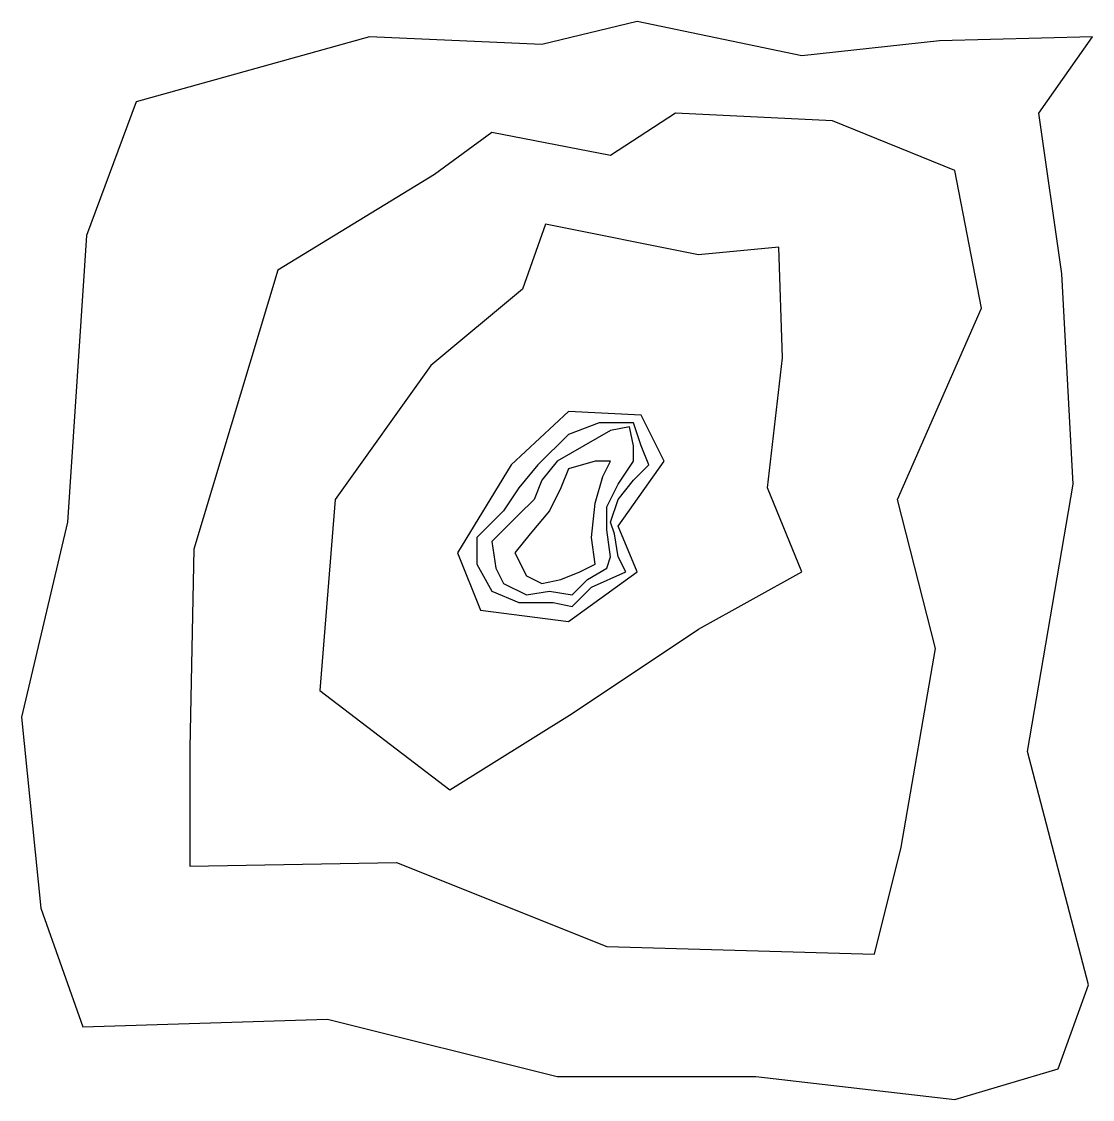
# Model space of a CAD drawing. Header units: millimetres. Extents: x 7 to 287, y 10 to 292.
import ezdxf

# ---------------------------------------------------------------- set-up
doc = ezdxf.new("R2010")
doc.units = ezdxf.units.MM
doc.header["$MEASUREMENT"] = 0
doc.layers.add('Default', color=18, linetype='Continuous', true_color=0x000000)

msp = doc.modelspace()

# ---------------------------------------------------------------- linework, layer by layer
at = {"layer": 'Default'}
for points in [[(98, 288), (37, 271), (24, 236), (19, 161), (7, 110), (12, 60), (23, 29), (87, 31), (147, 16), (199, 16), (251, 10), (278, 18), (286, 40), (270, 101), (282, 171), (279, 226), (273, 268), (287, 288), (247, 287), (211, 283), (168, 292), (143, 286)], [(115, 252), (74, 227), (52, 154), (51, 102), (51, 71), (105, 72), (160, 50), (230, 48), (237, 76), (246, 128), (236, 167), (258, 217), (251, 253), (219, 266), (178, 268), (161, 257), (130, 263)], [(138, 222), (114, 202), (89, 167), (85, 117), (119, 91), (151, 111), (184, 133), (211, 148), (202, 170), (206, 204), (205, 233), (184, 231), (144, 239)], [(150, 190), (135, 176), (121, 153), (127, 138), (150, 135), (168, 148), (163, 160), (175, 177), (169, 189)], [(150, 184), (142, 176), (137, 170), (133, 164), (126, 157), (126, 150), (130, 143), (137, 140), (146, 140), (151, 139), (156, 144), (165, 148), (163, 152), (162, 158), (161, 161), (163, 167), (167, 172), (171, 176), (169, 181), (167, 187), (158, 187)], [(154, 181), (147, 177), (143, 172), (141, 167), (137, 163), (134, 160), (130, 156), (131, 149), (133, 145), (139, 142), (145, 143), (151, 142), (155, 146), (160, 149), (161, 152), (160, 159), (160, 165), (163, 171), (167, 177), (167, 181), (166, 186), (161, 185)], [(150, 175), (148, 170), (145, 164), (140, 158), (136, 153), (139, 147), (143, 145), (148, 146), (153, 148), (157, 150), (156, 157), (157, 166), (159, 173), (161, 177), (157, 177)]]:
    msp.add_lwpolyline(points, close=True, dxfattribs=at)

doc.saveas('drawing.dxf')
